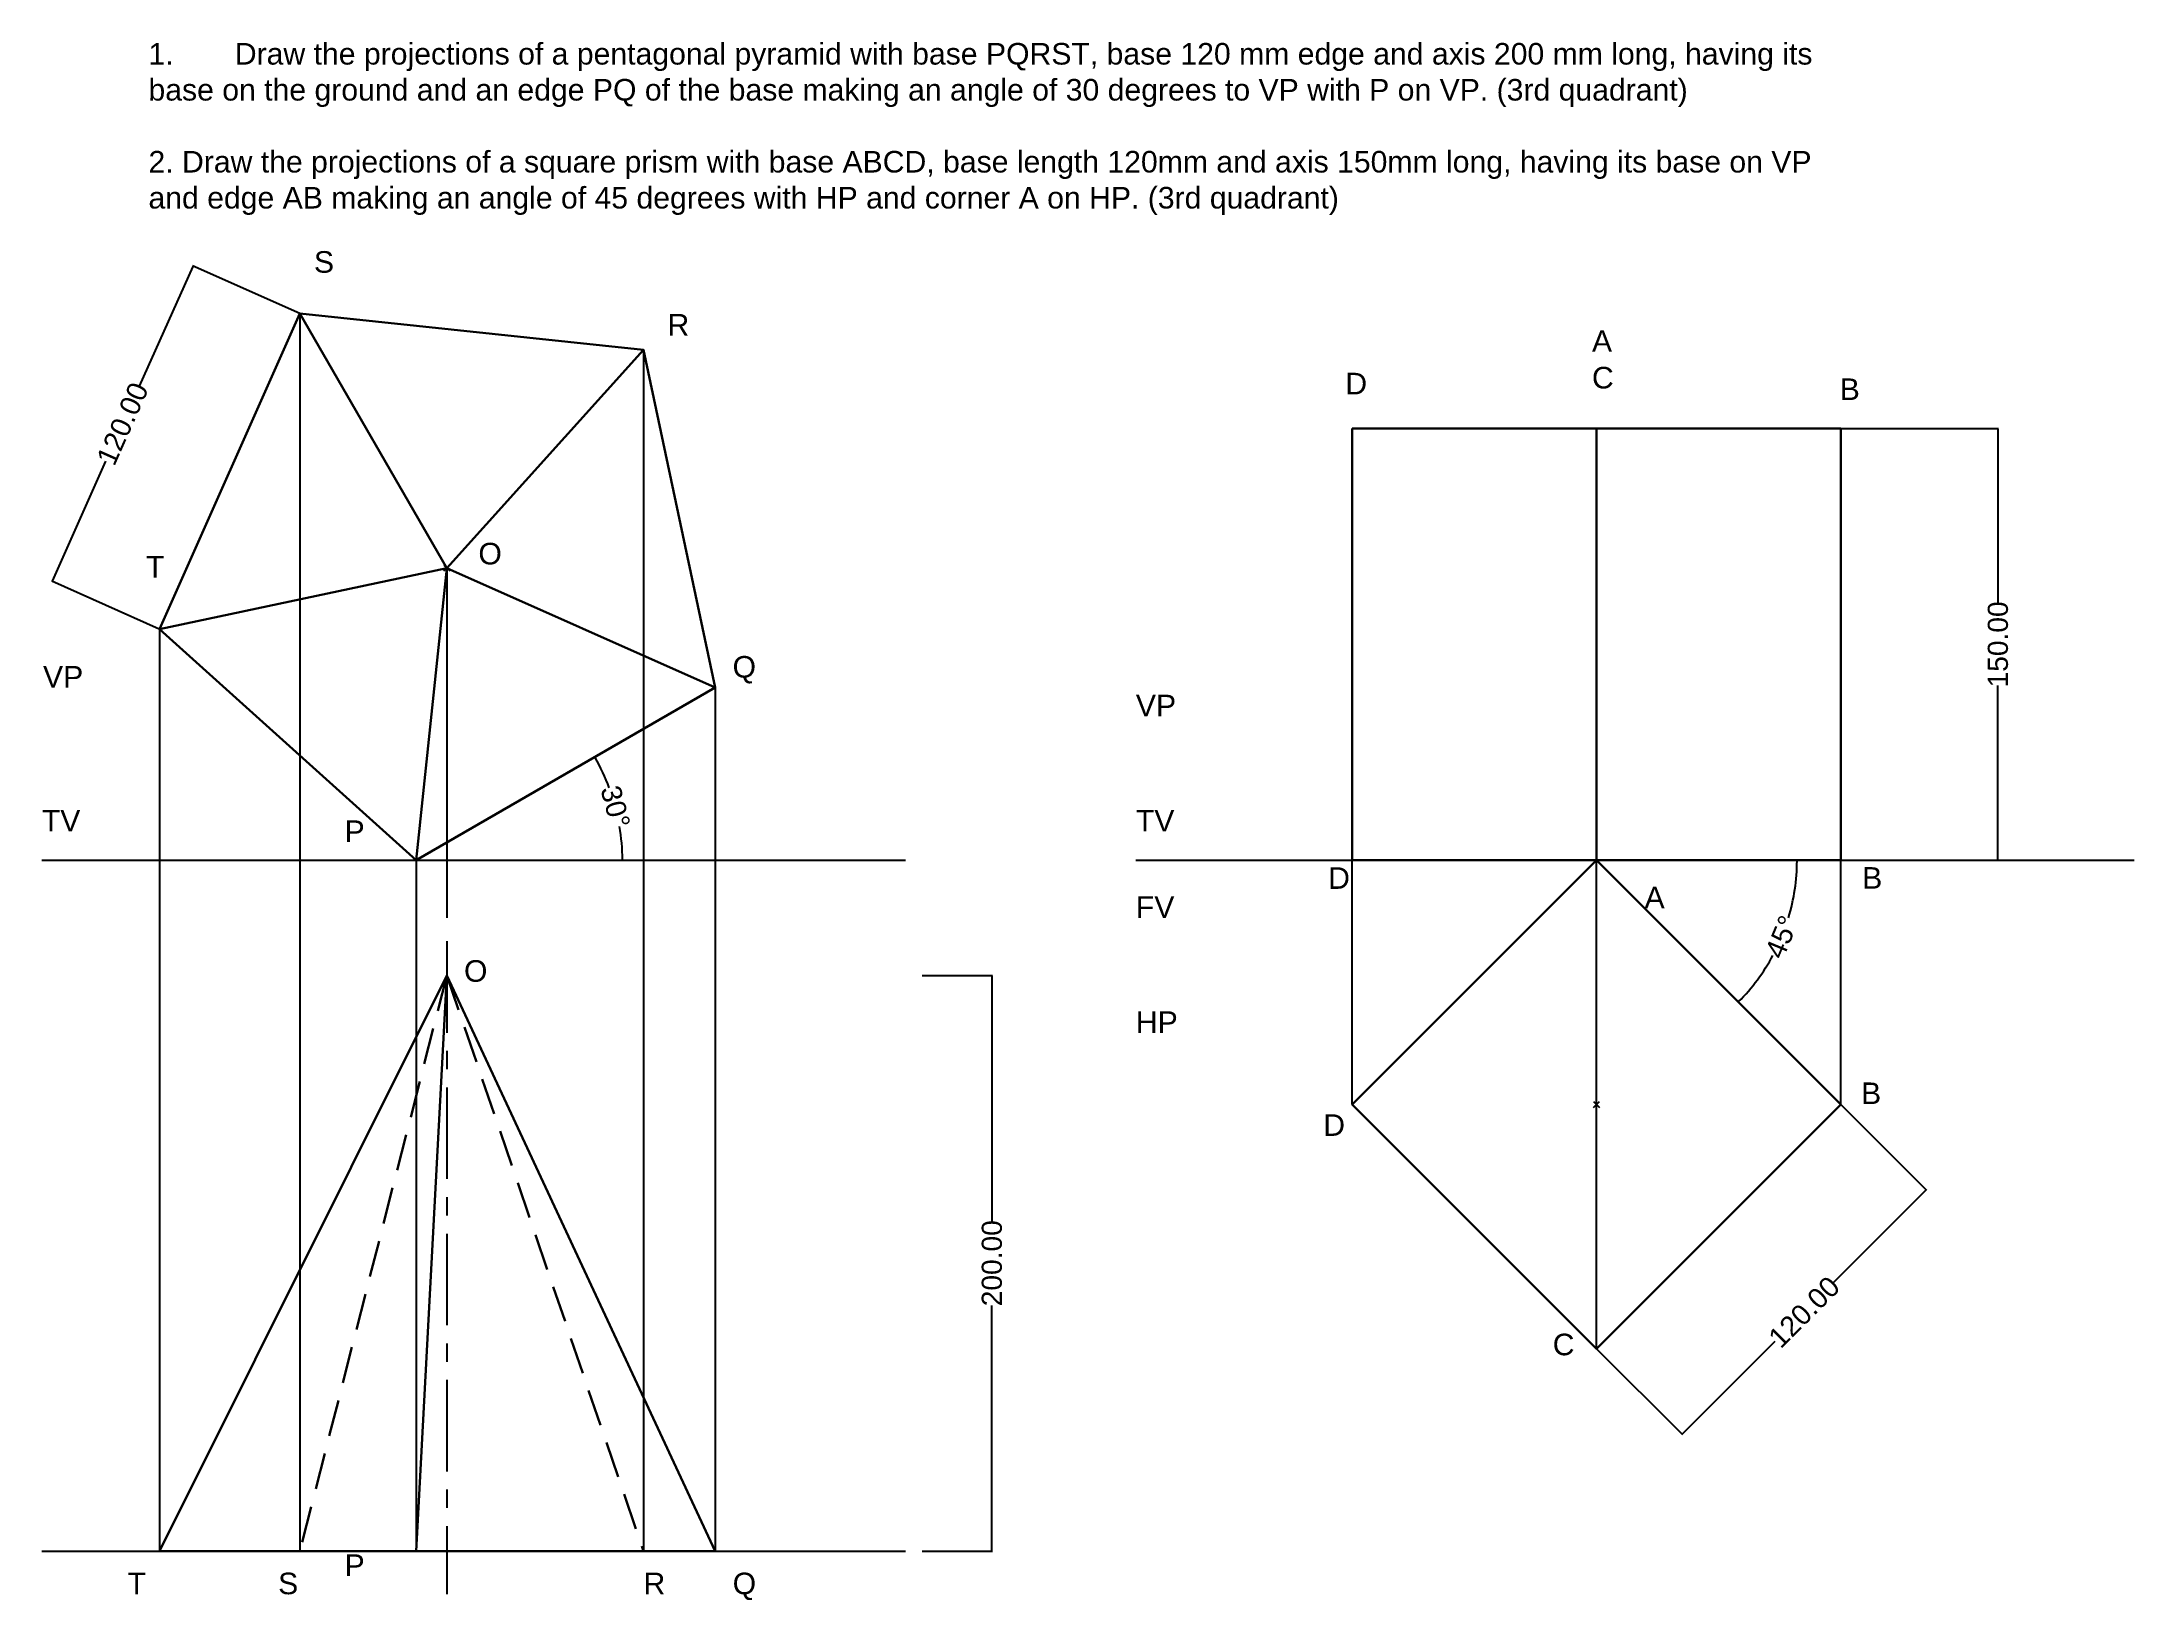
# Model space of a CAD drawing. Header units: millimetres. Extents: x 2180 to 2907, y 1093 to 1634.
import ezdxf

# ---------------------------------------------------------------- set-up
doc = ezdxf.new("R2010")
doc.units = ezdxf.units.MM
doc.header["$PDMODE"] = 3
doc.linetypes.add('CENTER', pattern=[50.8, 31.75, -6.35, 6.35, -6.35])
doc.linetypes.add('HIDDEN', pattern=[9.525, 6.35, -3.175])
doc.styles.get("Standard").update_dxf_attribs({"font": 'arial.ttf'})
doc.dimstyles.get("Standard").update_dxf_attribs({"dimtxt": 7, "dimasz": 0.181, "dimexe": 0.18, "dimexo": 0.0625, "dimgap": 0.09, "dimtad": 0, "dimzin": 0, "dimdsep": 46, "dimtxsty": 'Standard', "dimcen": 0.09, "dimadec": 0, "dimazin": 0, "dimtfac": 1, "dimtofl": 0, "dimtmove": 0, "dimatfit": 3, "dimfxl": 1, "dimtolj": 1, "dimtzin": 0, "dimarcsym": 0})

# ---------------------------------------------------------------- blocks, each defined once
blk = doc.blocks.new('*D4')
at = {"color": 0, "lineweight": -2, "transparency": 16777216}
for start, end in [(343.34913, 359.85109), (315.14891, 331.65087)]:
    blk.add_arc((2720, 1350), 69.64, start, end, dxfattribs=at)
at = {"color": 0, "transparency": 16777216}
for points in [[(2789.61, 1349.82), (2789.67, 1349.82), (2789.64, 1350)], [(2769.39, 1300.86), (2769.35, 1300.91), (2769.24, 1300.76)]]:
    blk.add_solid(points, dxfattribs=at)
at = {"layer": 'Defpoints', "color": 0, "transparency": 16777216}
for p in [(2560, 1350), (2720, 1350), (2906.74, 1350), (2780.31, 1315.18), (2804.85, 1265.15)]:
    blk.add_point(p, dxfattribs=at)
at = {"color": 0, "transparency": 16777216, "insert": (2784.34, 1323.35), "char_height": 7, "attachment_point": 5, "rotation": 67.5}
blk.add_mtext('\\A1;45°', dxfattribs=at)
blk = doc.blocks.new('*D5')
at = {"color": 0, "lineweight": -2, "transparency": 16777216}
for p, q in [((2804.9, 1265.1), (2834.66, 1235.34)), ((2834.41, 1235.34), (2802.2, 1203.14)), ((2720.04, 1180.25), (2749.81, 1150.49)), ((2749.81, 1150.74), (2782.01, 1182.94))]:
    blk.add_line(p, q, dxfattribs=at)
at = {"color": 0, "transparency": 16777216}
for points in [[(2834.39, 1235.36), (2834.43, 1235.32), (2834.53, 1235.47)], [(2749.79, 1150.76), (2749.83, 1150.72), (2749.68, 1150.61)]]:
    blk.add_solid(points, dxfattribs=at)
at = {"layer": 'Defpoints', "color": 0, "transparency": 16777216}
for p in [(2804.85, 1265.15), (2834.53, 1235.47), (2720, 1180.29)]:
    blk.add_point(p, dxfattribs=at)
at = {"color": 0, "transparency": 16777216, "insert": (2792.11, 1193.04), "char_height": 7, "attachment_point": 5, "rotation": 45}
blk.add_mtext('\\A1;120.00', dxfattribs=at)
blk = doc.blocks.new('*D6')
at = {"color": 0, "lineweight": -2, "transparency": 16777216}
for p, q in [((2804.92, 1500), (2859.63, 1500)), ((2859.45, 1499.82), (2859.45, 1439.28)), ((2859.45, 1350.18), (2859.45, 1410.72)), ((2804.92, 1350), (2859.63, 1350))]:
    blk.add_line(p, q, dxfattribs=at)
at = {"color": 0, "transparency": 16777216}
for points in [[(2859.42, 1499.82), (2859.48, 1499.82), (2859.45, 1500)], [(2859.42, 1350.18), (2859.48, 1350.18), (2859.45, 1350)]]:
    blk.add_solid(points, dxfattribs=at)
at = {"layer": 'Defpoints', "color": 0, "transparency": 16777216}
for p in [(2804.85, 1500), (2804.85, 1350), (2859.45, 1350)]:
    blk.add_point(p, dxfattribs=at)
at = {"color": 0, "transparency": 16777216, "insert": (2859.45, 1425), "char_height": 7, "attachment_point": 5, "rotation": 90}
blk.add_mtext('\\A1;150.00', dxfattribs=at)
blk = doc.blocks.new('*D7')
at = {"color": 0, "lineweight": -2, "transparency": 16777216}
for p, q in [((2232.39, 1556.31), (2213.86, 1514.7)), ((2269.57, 1539.95), (2232.3, 1556.54)), ((2183.73, 1447.01), (2202.25, 1488.61)), ((2220.77, 1430.32), (2183.49, 1446.92))]:
    blk.add_line(p, q, dxfattribs=at)
at = {"color": 0, "transparency": 16777216}
for points in [[(2232.36, 1556.32), (2232.41, 1556.29), (2232.46, 1556.47)], [(2183.7, 1447.02), (2183.75, 1447), (2183.65, 1446.84)]]:
    blk.add_solid(points, dxfattribs=at)
at = {"layer": 'Defpoints', "color": 0, "transparency": 16777216}
for p in [(2269.63, 1539.92), (2183.65, 1446.84), (2220.82, 1430.3)]:
    blk.add_point(p, dxfattribs=at)
at = {"color": 0, "transparency": 16777216, "insert": (2208.06, 1501.66), "char_height": 7, "attachment_point": 5, "rotation": 66}
blk.add_mtext('\\A1;120.00', dxfattribs=at)
blk = doc.blocks.new('*D8')
at = {"color": 0, "lineweight": -2, "transparency": 16777216}
for start, end in [(20.56898, 29.85528), (0.14472, 9.43102)]:
    blk.add_arc((2310, 1350), 71.66, start, end, dxfattribs=at)
at = {"color": 0, "transparency": 16777216}
for points in [[(2372.12, 1385.66), (2372.17, 1385.69), (2372.06, 1385.83)], [(2381.69, 1350.18), (2381.63, 1350.18), (2381.66, 1350)]]:
    blk.add_solid(points, dxfattribs=at)
at = {"layer": 'Defpoints', "color": 0, "transparency": 16777216}
for p in [(2413.92, 1410), (2380.57, 1362.44), (2180, 1350), (2310, 1350), (2480, 1350)]:
    blk.add_point(p, dxfattribs=at)
at = {"color": 0, "transparency": 16777216, "insert": (2379.22, 1368.55), "char_height": 7, "attachment_point": 5, "rotation": 285}
blk.add_mtext('\\A1;30°', dxfattribs=at)
blk = doc.blocks.new('*D9')
at = {"color": 0, "lineweight": -2, "transparency": 16777216}
for p, q in [((2485.73, 1310), (2510.18, 1310)), ((2510, 1309.82), (2510, 1224.67)), ((2510, 1110.18), (2510, 1195.33)), ((2485.73, 1110), (2510.18, 1110))]:
    blk.add_line(p, q, dxfattribs=at)
at = {"color": 0, "transparency": 16777216}
for points in [[(2509.97, 1309.82), (2510.03, 1309.82), (2510, 1310)], [(2509.97, 1110.18), (2510.03, 1110.18), (2510, 1110)]]:
    blk.add_solid(points, dxfattribs=at)
at = {"layer": 'Defpoints', "color": 0, "transparency": 16777216}
for p in [(2485.67, 1310), (2485.67, 1110), (2510, 1110)]:
    blk.add_point(p, dxfattribs=at)
at = {"color": 0, "transparency": 16777216, "insert": (2510, 1210), "char_height": 7, "attachment_point": 5, "rotation": 90}
blk.add_mtext('\\A1;200.00', dxfattribs=at)

msp = doc.modelspace()

# ---------------------------------------------------------------- linework, layer by layer
at = {"lineweight": 30}
for p in [(2269.631, 1539.921), (2388.974, 1527.378), (2220.823, 1430.296), (2310, 1350), (2413.923, 1410)]:
    msp.add_line(p, (2320.67, 1451.519), dxfattribs=at)
at = {"color": 4}
for p, q in [((2269.631, 1539.921), (2269.631, 1110)), ((2388.974, 1527.378), (2388.974, 1110)), ((2635.147, 1350), (2635.147, 1500)), ((2720, 1350), (2720, 1500)), ((2804.853, 1350), (2804.853, 1500)), ((2320.67, 1451.519), (2320.67, 1330)), ((2220.823, 1430.296), (2220.823, 1110)), ((2413.923, 1410), (2413.923, 1110)), ((2310, 1350), (2310, 1110)), ((2635.147, 1265.147), (2635.147, 1350)), ((2720, 1180.294), (2720, 1350)), ((2804.853, 1265.147), (2804.853, 1350))]:
    msp.add_line(p, q, dxfattribs=at)
at = {"color": 7, "lineweight": 30}
for p, q in [((2635.147, 1500), (2804.853, 1500)), ((2635.147, 1350), (2635.147, 1500)), ((2720, 1500), (2720, 1350)), ((2804.853, 1500), (2804.853, 1350)), ((2804.853, 1350), (2635.147, 1350)), ((2320.67, 1310), (2220.823, 1110)), ((2320.67, 1310), (2310, 1110)), ((2320.67, 1310), (2413.923, 1110)), ((2220.823, 1110), (2413.923, 1110))]:
    msp.add_line(p, q, dxfattribs=at)
for p, q in [((2180, 1350), (2480, 1350)), ((2180, 1110), (2480, 1110))]:
    msp.add_line(p, q)
at = {"color": 7}
msp.add_line((2560, 1350), (2906.744, 1350), dxfattribs=at)
at = {"color": 5, "linetype": 'CENTER'}
msp.add_line((2320.67, 1321.839), (2320.67, 1095), dxfattribs=at)
at = {"color": 1, "linetype": 'HIDDEN', "lineweight": 30, "ltscale": 2}
for q in [(2269.631, 1110), (2388.974, 1110)]:
    msp.add_line((2320.67, 1310), q, dxfattribs=at)
at = {"lineweight": 30}
msp.add_lwpolyline([(2310, 1350), (2413.923, 1410), (2388.974, 1527.378), (2269.631, 1539.921), (2220.823, 1430.296)], close=True, dxfattribs=at)
at = {"color": 7, "lineweight": 30}
msp.add_lwpolyline([(2635.147, 1265.147), (2720, 1180.294), (2804.853, 1265.147), (2720, 1350)], close=True, dxfattribs=at)
msp.add_point((2320.67, 1451.519))
at = {"color": 5}
msp.add_point((2720, 1265.147), dxfattribs=at)

# ---------------------------------------------------------------- texts
at = {"color": 7}
for s, p in [('S', (2274.499, 1554.129)), ('R', (2397.312, 1532.277)), ('A', (2718.42, 1526.663)), ('D', (2632.762, 1511.87)), ('C', (2718.42, 1513.917)), ('B', (2804.47, 1509.916)), ('T', (2216.177, 1448.231)), ('O', (2331.631, 1452.795)), ('Q', (2419.914, 1413.459)), ('P', (2285.154, 1356.341)), ('D', (2626.788, 1340.075)), ('B', (2812.277, 1340.114)), ('A', (2736.684, 1333.316)), ('O', (2326.631, 1307.795)), ('B', (2811.889, 1265.292)), ('D', (2625.088, 1254.255)), ('C', (2704.785, 1178.026)), ('P', (2285.154, 1101.341)), ('T', (2209.754, 1095)), ('S', (2262.06, 1095)), ('R', (2388.974, 1095)), ('Q', (2419.955, 1095))]:
    msp.add_text(s, height=7.5, dxfattribs=at).set_placement(p)
for s, p in [('VP', (2180.401, 1410)), ('VP', (2560, 1400)), ('TV', (2180, 1360)), ('TV', (2560, 1360)), ('FV', (2560, 1330)), ('HP', (2560, 1290))]:
    msp.add_text(s, height=7.5).set_placement(p)
at = {"color": 7, "insert": (2217.037, 1633.948), "char_height": 7.5, "attachment_point": 1}
msp.add_mtext_dynamic_manual_height_columns('1.^IDraw the projections of a pentagonal pyramid with base PQRST, base 120 mm edge and axis 200 mm long, having its base on the ground and an edge PQ of the base making an angle of 30 degrees to VP with P on VP. (3rd quadrant){\\H1.1559x; }^J{\\H1.0862x; }^J2. Draw the projections of a square prism with base ABCD, base length 120mm and axis 150mm long, having its base on VP {\\H1.1203x; }and edge AB making an angle of 45 degrees with HP and corner A on HP. (3rd quadrant){\\H1.1149x; }', width=584.2509, gutter_width=37.5, heights=[90], dxfattribs=at)

# ---------------------------------------------------------------- dimensions: what is measured, and where the dimension line sits
dim = msp.add_aligned_dim(p1=(2269.631, 1539.921), p2=(2220.823, 1430.296), distance=-40.688, dimstyle='Standard')
dim.commit()
dim.dimension.update_dxf_attribs({"geometry": '*D7', "text_midpoint": (2208.057, 1501.658)})
at = {"color": 7}
for p1, p2, distance, picture, middle in [((2804.853, 1500), (2804.853, 1350), 54.6, '*D6', (2859.453, 1425)), ((2485.67, 1310), (2485.67, 1110), 24.33, '*D9', (2510, 1210)), ((2720, 1180.294), (2804.853, 1265.147), -41.977, '*D5', (2792.108, 1193.039))]:
    dim = msp.add_aligned_dim(p1=p1, p2=p2, distance=distance, dimstyle='Standard', dxfattribs=at)
    dim.commit()
    dim.dimension.update_dxf_attribs({"geometry": picture, "text_midpoint": middle})
dim = msp.add_angular_dim_2l(base=(2380.569, 1362.443), line1=((2310, 1350), (2413.923, 1410)), line2=((2180, 1350), (2480, 1350)), dimstyle='Standard')
dim.commit()
dim.dimension.update_dxf_attribs({"geometry": '*D8', "text_midpoint": (2379.216, 1368.546)})
dim = msp.add_angular_dim_2l(base=(2780.312, 1315.179), line1=((2560, 1350), (2906.744, 1350)), line2=((2804.853, 1265.147), (2720, 1350)), dimstyle='Standard', dxfattribs=at)
dim.commit()
dim.dimension.update_dxf_attribs({"geometry": '*D4', "text_midpoint": (2784.341, 1323.349)})

doc.saveas('drawing.dxf')
